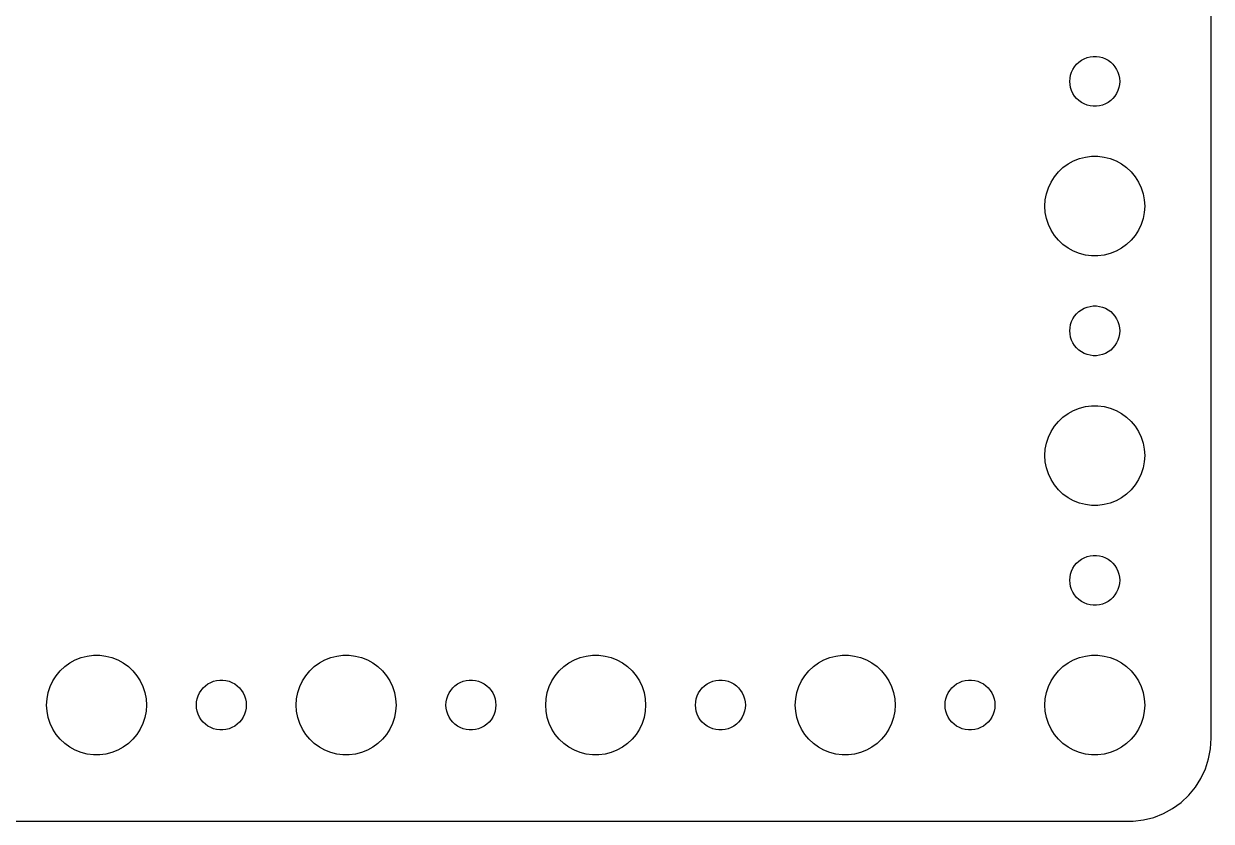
# Model space of a CAD drawing. Header units: metres. Extents: x -134 to 134, y 518 to 1078.
# Drawn here: x 63.1 to 134.5, y 860 to 908 of the extents above; entities that cross this region are included whole.
import ezdxf

# ---------------------------------------------------------------- set-up
doc = ezdxf.new("R2010")
doc.units = ezdxf.units.M

msp = doc.modelspace()

# ---------------------------------------------------------------- linework, layer by layer
for p, q in [((134.5, 865), (134.5, 959)), ((126.544, 905.656), (126.696, 905.766)), ((126.696, 905.766), (126.861, 905.857)), ((126.861, 905.857), (127.036, 905.927)), ((127.036, 905.927), (127.219, 905.973)), ((127.219, 905.973), (127.406, 905.997)), ((127.406, 905.997), (127.594, 905.997)), ((127.594, 905.997), (127.781, 905.973)), ((127.781, 905.973), (127.964, 905.927)), ((127.964, 905.927), (128.139, 905.857)), ((128.139, 905.857), (128.304, 905.766)), ((128.304, 905.766), (128.456, 905.656)), ((126.047, 904.873), (126.105, 905.052)), ((126.105, 905.052), (126.186, 905.223)), ((126.186, 905.223), (126.286, 905.382)), ((126.286, 905.382), (126.407, 905.527)), ((126.407, 905.527), (126.544, 905.656)), ((128.456, 905.656), (128.593, 905.527)), ((128.593, 905.527), (128.714, 905.382)), ((128.714, 905.382), (128.814, 905.223)), ((128.814, 905.223), (128.895, 905.052)), ((128.895, 905.052), (128.953, 904.873)), ((126, 904.5), (126.012, 904.688)), ((126.012, 904.312), (126, 904.5)), ((126.012, 904.688), (126.047, 904.873)), ((128.953, 904.873), (128.988, 904.688)), ((128.988, 904.688), (129, 904.5)), ((129, 904.5), (128.988, 904.312)), ((126.047, 904.127), (126.012, 904.312)), ((126.105, 903.948), (126.047, 904.127)), ((126.186, 903.777), (126.105, 903.948)), ((126.286, 903.618), (126.186, 903.777)), ((126.407, 903.473), (126.286, 903.618)), ((128.714, 903.618), (128.593, 903.473)), ((128.814, 903.777), (128.714, 903.618)), ((128.895, 903.948), (128.814, 903.777)), ((128.953, 904.127), (128.895, 903.948)), ((128.988, 904.312), (128.953, 904.127)), ((126.544, 903.344), (126.407, 903.473)), ((126.696, 903.234), (126.544, 903.344)), ((126.861, 903.143), (126.696, 903.234)), ((127.036, 903.073), (126.861, 903.143)), ((127.219, 903.027), (127.036, 903.073)), ((127.406, 903.003), (127.219, 903.027)), ((127.594, 903.003), (127.406, 903.003)), ((127.781, 903.027), (127.594, 903.003)), ((127.964, 903.073), (127.781, 903.027)), ((128.139, 903.143), (127.964, 903.073)), ((128.304, 903.234), (128.139, 903.143)), ((128.456, 903.344), (128.304, 903.234)), ((128.593, 903.473), (128.456, 903.344)), ((125.588, 899.312), (125.893, 899.533)), ((125.893, 899.533), (126.223, 899.714)), ((126.223, 899.714), (126.573, 899.853)), ((126.573, 899.853), (126.938, 899.947)), ((126.938, 899.947), (127.312, 899.994)), ((127.312, 899.994), (127.688, 899.994)), ((127.688, 899.994), (128.062, 899.947)), ((128.062, 899.947), (128.427, 899.853)), ((128.427, 899.853), (128.777, 899.714)), ((128.777, 899.714), (129.107, 899.533)), ((129.107, 899.533), (129.412, 899.312)), ((124.871, 898.445), (125.073, 898.763)), ((125.073, 898.763), (125.313, 899.054)), ((125.313, 899.054), (125.588, 899.312)), ((129.412, 899.312), (129.687, 899.054)), ((129.687, 899.054), (129.927, 898.763)), ((129.927, 898.763), (130.129, 898.445)), ((124.594, 897.746), (124.711, 898.104)), ((124.711, 898.104), (124.871, 898.445)), ((130.129, 898.445), (130.289, 898.104)), ((130.289, 898.104), (130.406, 897.746)), ((124.5, 897), (124.524, 897.376)), ((124.524, 897.376), (124.594, 897.746)), ((130.406, 897.746), (130.476, 897.376)), ((130.476, 897.376), (130.5, 897)), ((124.524, 896.624), (124.5, 897)), ((124.594, 896.254), (124.524, 896.624)), ((130.476, 896.624), (130.406, 896.254)), ((130.5, 897), (130.476, 896.624)), ((124.711, 895.896), (124.594, 896.254)), ((124.871, 895.555), (124.711, 895.896)), ((130.289, 895.896), (130.129, 895.555)), ((130.406, 896.254), (130.289, 895.896)), ((125.073, 895.237), (124.871, 895.555)), ((125.313, 894.946), (125.073, 895.237)), ((129.927, 895.237), (129.687, 894.946)), ((130.129, 895.555), (129.927, 895.237)), ((125.588, 894.688), (125.313, 894.946)), ((125.893, 894.467), (125.588, 894.688)), ((126.223, 894.286), (125.893, 894.467)), ((129.107, 894.467), (128.777, 894.286)), ((129.412, 894.688), (129.107, 894.467)), ((129.687, 894.946), (129.412, 894.688)), ((126.573, 894.147), (126.223, 894.286)), ((126.938, 894.053), (126.573, 894.147)), ((127.312, 894.006), (126.938, 894.053)), ((127.688, 894.006), (127.312, 894.006)), ((128.062, 894.053), (127.688, 894.006)), ((128.427, 894.147), (128.062, 894.053)), ((128.777, 894.286), (128.427, 894.147)), ((126.544, 890.656), (126.696, 890.766)), ((126.696, 890.766), (126.861, 890.857)), ((126.861, 890.857), (127.036, 890.927)), ((127.036, 890.927), (127.219, 890.973)), ((127.219, 890.973), (127.406, 890.997)), ((127.406, 890.997), (127.594, 890.997)), ((127.594, 890.997), (127.781, 890.973)), ((127.781, 890.973), (127.964, 890.927)), ((127.964, 890.927), (128.139, 890.857)), ((128.139, 890.857), (128.304, 890.766)), ((128.304, 890.766), (128.456, 890.656)), ((126.047, 889.873), (126.105, 890.052)), ((126.105, 890.052), (126.186, 890.223)), ((126.186, 890.223), (126.286, 890.382)), ((126.286, 890.382), (126.407, 890.527)), ((126.407, 890.527), (126.544, 890.656)), ((128.456, 890.656), (128.593, 890.527)), ((128.593, 890.527), (128.714, 890.382)), ((128.714, 890.382), (128.814, 890.223)), ((128.814, 890.223), (128.895, 890.052)), ((128.895, 890.052), (128.953, 889.873)), ((126, 889.5), (126.012, 889.688)), ((126.012, 889.312), (126, 889.5)), ((126.012, 889.688), (126.047, 889.873)), ((128.953, 889.873), (128.988, 889.688)), ((128.988, 889.688), (129, 889.5)), ((129, 889.5), (128.988, 889.312)), ((126.047, 889.127), (126.012, 889.312)), ((126.105, 888.948), (126.047, 889.127)), ((126.186, 888.777), (126.105, 888.948)), ((126.286, 888.618), (126.186, 888.777)), ((128.814, 888.777), (128.714, 888.618)), ((128.895, 888.948), (128.814, 888.777)), ((128.953, 889.127), (128.895, 888.948)), ((128.988, 889.312), (128.953, 889.127)), ((126.407, 888.473), (126.286, 888.618)), ((126.544, 888.344), (126.407, 888.473)), ((126.696, 888.234), (126.544, 888.344)), ((126.861, 888.143), (126.696, 888.234)), ((127.036, 888.073), (126.861, 888.143)), ((127.219, 888.027), (127.036, 888.073)), ((127.406, 888.003), (127.219, 888.027)), ((127.594, 888.003), (127.406, 888.003)), ((127.781, 888.027), (127.594, 888.003)), ((127.964, 888.073), (127.781, 888.027)), ((128.139, 888.143), (127.964, 888.073)), ((128.304, 888.234), (128.139, 888.143)), ((128.456, 888.344), (128.304, 888.234)), ((128.593, 888.473), (128.456, 888.344)), ((128.714, 888.618), (128.593, 888.473)), ((125.588, 884.312), (125.893, 884.533)), ((125.893, 884.533), (126.223, 884.714)), ((126.223, 884.714), (126.573, 884.853)), ((126.573, 884.853), (126.938, 884.947)), ((126.938, 884.947), (127.312, 884.994)), ((127.312, 884.994), (127.688, 884.994)), ((127.688, 884.994), (128.062, 884.947)), ((128.062, 884.947), (128.427, 884.853)), ((128.427, 884.853), (128.777, 884.714)), ((128.777, 884.714), (129.107, 884.533)), ((129.107, 884.533), (129.412, 884.312)), ((124.871, 883.445), (125.073, 883.763)), ((125.073, 883.763), (125.313, 884.054)), ((125.313, 884.054), (125.588, 884.312)), ((129.412, 884.312), (129.687, 884.054)), ((129.687, 884.054), (129.927, 883.763)), ((129.927, 883.763), (130.129, 883.445)), ((124.594, 882.746), (124.711, 883.104)), ((124.711, 883.104), (124.871, 883.445)), ((130.129, 883.445), (130.289, 883.104)), ((130.289, 883.104), (130.406, 882.746)), ((124.5, 882), (124.524, 882.376)), ((124.524, 882.376), (124.594, 882.746)), ((130.406, 882.746), (130.476, 882.376)), ((130.476, 882.376), (130.5, 882)), ((124.524, 881.624), (124.5, 882)), ((124.594, 881.254), (124.524, 881.624)), ((130.476, 881.624), (130.406, 881.254)), ((130.5, 882), (130.476, 881.624)), ((124.711, 880.896), (124.594, 881.254)), ((124.871, 880.555), (124.711, 880.896)), ((130.289, 880.896), (130.129, 880.555)), ((130.406, 881.254), (130.289, 880.896)), ((125.073, 880.237), (124.871, 880.555)), ((125.313, 879.946), (125.073, 880.237)), ((129.927, 880.237), (129.687, 879.946)), ((130.129, 880.555), (129.927, 880.237)), ((125.588, 879.688), (125.313, 879.946)), ((125.893, 879.467), (125.588, 879.688)), ((126.223, 879.286), (125.893, 879.467)), ((129.107, 879.467), (128.777, 879.286)), ((129.412, 879.688), (129.107, 879.467)), ((129.687, 879.946), (129.412, 879.688)), ((126.573, 879.147), (126.223, 879.286)), ((126.938, 879.053), (126.573, 879.147)), ((127.312, 879.006), (126.938, 879.053)), ((127.688, 879.006), (127.312, 879.006)), ((128.062, 879.053), (127.688, 879.006)), ((128.427, 879.147), (128.062, 879.053)), ((128.777, 879.286), (128.427, 879.147)), ((126.696, 875.766), (126.861, 875.857)), ((126.861, 875.857), (127.036, 875.927)), ((127.036, 875.927), (127.219, 875.973)), ((127.219, 875.973), (127.406, 875.997)), ((127.406, 875.997), (127.594, 875.997)), ((127.594, 875.997), (127.781, 875.973)), ((127.781, 875.973), (127.964, 875.927)), ((127.964, 875.927), (128.139, 875.857)), ((128.139, 875.857), (128.304, 875.766)), ((126.105, 875.052), (126.186, 875.223)), ((126.186, 875.223), (126.286, 875.382)), ((126.286, 875.382), (126.407, 875.527)), ((126.407, 875.527), (126.544, 875.656)), ((126.544, 875.656), (126.696, 875.766)), ((128.304, 875.766), (128.456, 875.656)), ((128.456, 875.656), (128.593, 875.527)), ((128.593, 875.527), (128.714, 875.382)), ((128.714, 875.382), (128.814, 875.223)), ((128.814, 875.223), (128.895, 875.052)), ((126, 874.5), (126.012, 874.688)), ((126.012, 874.312), (126, 874.5)), ((126.012, 874.688), (126.047, 874.873)), ((126.047, 874.873), (126.105, 875.052)), ((128.895, 875.052), (128.953, 874.873)), ((128.953, 874.873), (128.988, 874.688)), ((128.988, 874.688), (129, 874.5)), ((129, 874.5), (128.988, 874.312)), ((126.047, 874.127), (126.012, 874.312)), ((126.105, 873.948), (126.047, 874.127)), ((126.186, 873.777), (126.105, 873.948)), ((126.286, 873.618), (126.186, 873.777)), ((128.814, 873.777), (128.714, 873.618)), ((128.895, 873.948), (128.814, 873.777)), ((128.953, 874.127), (128.895, 873.948)), ((128.988, 874.312), (128.953, 874.127)), ((126.407, 873.473), (126.286, 873.618)), ((126.544, 873.344), (126.407, 873.473)), ((126.696, 873.234), (126.544, 873.344)), ((126.861, 873.143), (126.696, 873.234)), ((127.036, 873.073), (126.861, 873.143)), ((127.219, 873.027), (127.036, 873.073)), ((127.406, 873.003), (127.219, 873.027)), ((127.594, 873.003), (127.406, 873.003)), ((127.781, 873.027), (127.594, 873.003)), ((127.964, 873.073), (127.781, 873.027)), ((128.139, 873.143), (127.964, 873.073)), ((128.304, 873.234), (128.139, 873.143)), ((128.456, 873.344), (128.304, 873.234)), ((128.593, 873.473), (128.456, 873.344)), ((128.714, 873.618), (128.593, 873.473)), ((65.5877, 869.312), (65.8925, 869.533)), ((65.8925, 869.533), (66.2227, 869.714)), ((66.2227, 869.714), (66.573, 869.853)), ((66.573, 869.853), (66.9379, 869.947)), ((66.9379, 869.947), (67.3116, 869.994)), ((67.3116, 869.994), (67.6884, 869.994)), ((67.6884, 869.994), (68.0621, 869.947)), ((68.0621, 869.947), (68.427, 869.853)), ((68.427, 869.853), (68.7773, 869.714)), ((68.7773, 869.714), (69.1075, 869.533)), ((69.1075, 869.533), (69.4123, 869.312)), ((80.5877, 869.312), (80.8925, 869.533)), ((80.8925, 869.533), (81.2227, 869.714)), ((81.2227, 869.714), (81.573, 869.853)), ((81.573, 869.853), (81.9379, 869.947)), ((81.9379, 869.947), (82.3116, 869.994)), ((82.3116, 869.994), (82.6884, 869.994)), ((82.6884, 869.994), (83.0621, 869.947)), ((83.0621, 869.947), (83.427, 869.853)), ((83.427, 869.853), (83.7773, 869.714)), ((83.7773, 869.714), (84.1075, 869.533)), ((84.1075, 869.533), (84.4123, 869.312)), ((95.5877, 869.312), (95.8925, 869.533)), ((95.8925, 869.533), (96.2227, 869.714)), ((96.2227, 869.714), (96.573, 869.853)), ((96.573, 869.853), (96.9379, 869.947)), ((96.9379, 869.947), (97.3116, 869.994)), ((97.3116, 869.994), (97.6884, 869.994)), ((97.6884, 869.994), (98.0621, 869.947)), ((98.0621, 869.947), (98.427, 869.853)), ((98.427, 869.853), (98.7773, 869.714)), ((98.7773, 869.714), (99.1075, 869.533)), ((99.1075, 869.533), (99.4123, 869.312)), ((110.588, 869.312), (110.893, 869.533)), ((110.893, 869.533), (111.223, 869.714)), ((111.223, 869.714), (111.573, 869.853)), ((111.573, 869.853), (111.938, 869.947)), ((111.938, 869.947), (112.312, 869.994)), ((112.312, 869.994), (112.688, 869.994)), ((112.688, 869.994), (113.062, 869.947)), ((113.062, 869.947), (113.427, 869.853)), ((113.427, 869.853), (113.777, 869.714)), ((113.777, 869.714), (114.107, 869.533)), ((114.107, 869.533), (114.412, 869.312)), ((125.588, 869.312), (125.893, 869.533)), ((125.893, 869.533), (126.223, 869.714)), ((126.223, 869.714), (126.573, 869.853)), ((126.573, 869.853), (126.938, 869.947)), ((126.938, 869.947), (127.312, 869.994)), ((127.312, 869.994), (127.688, 869.994)), ((127.688, 869.994), (128.062, 869.947)), ((128.062, 869.947), (128.427, 869.853)), ((128.427, 869.853), (128.777, 869.714)), ((128.777, 869.714), (129.107, 869.533)), ((129.107, 869.533), (129.412, 869.312)), ((64.8711, 868.445), (65.073, 868.763)), ((65.073, 868.763), (65.3131, 869.054)), ((65.3131, 869.054), (65.5877, 869.312)), ((69.4123, 869.312), (69.6869, 869.054)), ((69.6869, 869.054), (69.927, 868.763)), ((69.927, 868.763), (70.1289, 868.445)), ((79.8711, 868.445), (80.073, 868.763)), ((80.073, 868.763), (80.3131, 869.054)), ((80.3131, 869.054), (80.5877, 869.312)), ((84.4123, 869.312), (84.6869, 869.054)), ((84.6869, 869.054), (84.927, 868.763)), ((84.927, 868.763), (85.1289, 868.445)), ((94.8711, 868.445), (95.073, 868.763)), ((95.073, 868.763), (95.3131, 869.054)), ((95.3131, 869.054), (95.5877, 869.312)), ((99.4123, 869.312), (99.6869, 869.054)), ((99.6869, 869.054), (99.927, 868.763)), ((99.927, 868.763), (100.129, 868.445)), ((109.871, 868.445), (110.073, 868.763)), ((110.073, 868.763), (110.313, 869.054)), ((110.313, 869.054), (110.588, 869.312)), ((114.412, 869.312), (114.687, 869.054)), ((114.687, 869.054), (114.927, 868.763)), ((114.927, 868.763), (115.129, 868.445)), ((124.871, 868.445), (125.073, 868.763)), ((125.073, 868.763), (125.313, 869.054)), ((125.313, 869.054), (125.588, 869.312)), ((129.412, 869.312), (129.687, 869.054)), ((129.687, 869.054), (129.927, 868.763)), ((129.927, 868.763), (130.129, 868.445)), ((64.5943, 867.746), (64.7107, 868.104)), ((64.7107, 868.104), (64.8711, 868.445)), ((70.1289, 868.445), (70.2893, 868.104)), ((70.2893, 868.104), (70.4057, 867.746)), ((73.7865, 867.882), (73.9065, 868.027)), ((73.9065, 868.027), (74.0439, 868.156)), ((74.0439, 868.156), (74.1963, 868.266)), ((74.1963, 868.266), (74.3613, 868.357)), ((74.3613, 868.357), (74.5365, 868.427)), ((74.5365, 868.427), (74.7189, 868.473)), ((74.7189, 868.473), (74.9058, 868.497)), ((74.9058, 868.497), (75.0942, 868.497)), ((75.0942, 868.497), (75.2811, 868.473)), ((75.2811, 868.473), (75.4635, 868.427)), ((75.4635, 868.427), (75.6387, 868.357)), ((75.6387, 868.357), (75.8037, 868.266)), ((75.8037, 868.266), (75.9561, 868.156)), ((75.9561, 868.156), (76.0934, 868.027)), ((76.0934, 868.027), (76.2135, 867.882)), ((79.5943, 867.746), (79.7107, 868.104)), ((79.7107, 868.104), (79.8711, 868.445)), ((85.1289, 868.445), (85.2893, 868.104)), ((85.2893, 868.104), (85.4057, 867.746)), ((88.7865, 867.882), (88.9065, 868.027)), ((88.9065, 868.027), (89.0439, 868.156)), ((89.0439, 868.156), (89.1963, 868.266)), ((89.1963, 868.266), (89.3613, 868.357)), ((89.3613, 868.357), (89.5365, 868.427)), ((89.5365, 868.427), (89.7189, 868.473)), ((89.7189, 868.473), (89.9058, 868.497)), ((89.9058, 868.497), (90.0942, 868.497)), ((90.0942, 868.497), (90.2811, 868.473)), ((90.2811, 868.473), (90.4635, 868.427)), ((90.4635, 868.427), (90.6387, 868.357)), ((90.6387, 868.357), (90.8037, 868.266)), ((90.8037, 868.266), (90.9561, 868.156)), ((90.9561, 868.156), (91.0934, 868.027)), ((91.0934, 868.027), (91.2135, 867.882)), ((94.5943, 867.746), (94.7107, 868.104)), ((94.7107, 868.104), (94.8711, 868.445)), ((100.129, 868.445), (100.289, 868.104)), ((100.289, 868.104), (100.406, 867.746)), ((103.786, 867.882), (103.907, 868.027)), ((103.907, 868.027), (104.044, 868.156)), ((104.044, 868.156), (104.196, 868.266)), ((104.196, 868.266), (104.361, 868.357)), ((104.361, 868.357), (104.536, 868.427)), ((104.536, 868.427), (104.719, 868.473)), ((104.719, 868.473), (104.906, 868.497)), ((104.906, 868.497), (105.094, 868.497)), ((105.094, 868.497), (105.281, 868.473)), ((105.281, 868.473), (105.464, 868.427)), ((105.464, 868.427), (105.639, 868.357)), ((105.639, 868.357), (105.804, 868.266)), ((105.804, 868.266), (105.956, 868.156)), ((105.956, 868.156), (106.093, 868.027)), ((106.093, 868.027), (106.214, 867.882)), ((109.594, 867.746), (109.711, 868.104)), ((109.711, 868.104), (109.871, 868.445)), ((115.129, 868.445), (115.289, 868.104)), ((115.289, 868.104), (115.406, 867.746)), ((118.786, 867.882), (118.907, 868.027)), ((118.907, 868.027), (119.044, 868.156)), ((119.044, 868.156), (119.196, 868.266)), ((119.196, 868.266), (119.361, 868.357)), ((119.361, 868.357), (119.536, 868.427)), ((119.536, 868.427), (119.719, 868.473)), ((119.719, 868.473), (119.906, 868.497)), ((119.906, 868.497), (120.094, 868.497)), ((120.094, 868.497), (120.281, 868.473)), ((120.281, 868.473), (120.464, 868.427)), ((120.464, 868.427), (120.639, 868.357)), ((120.639, 868.357), (120.804, 868.266)), ((120.804, 868.266), (120.956, 868.156)), ((120.956, 868.156), (121.093, 868.027)), ((121.093, 868.027), (121.214, 867.882)), ((124.594, 867.746), (124.711, 868.104)), ((124.711, 868.104), (124.871, 868.445)), ((130.129, 868.445), (130.289, 868.104)), ((130.289, 868.104), (130.406, 867.746)), ((64.5, 867), (64.5237, 867.376)), ((64.5237, 867.376), (64.5943, 867.746)), ((70.4057, 867.746), (70.4763, 867.376)), ((70.4763, 867.376), (70.5, 867)), ((73.5118, 867.188), (73.5471, 867.373)), ((73.5471, 867.373), (73.6053, 867.552)), ((73.6053, 867.552), (73.6855, 867.723)), ((73.6855, 867.723), (73.7865, 867.882)), ((76.2135, 867.882), (76.3145, 867.723)), ((76.3145, 867.723), (76.3947, 867.552)), ((76.3947, 867.552), (76.4529, 867.373)), ((76.4529, 867.373), (76.4882, 867.188)), ((79.5, 867), (79.5237, 867.376)), ((79.5237, 867.376), (79.5943, 867.746)), ((85.4057, 867.746), (85.4763, 867.376)), ((85.4763, 867.376), (85.5, 867)), ((88.5118, 867.188), (88.5471, 867.373)), ((88.5471, 867.373), (88.6053, 867.552)), ((88.6053, 867.552), (88.6855, 867.723)), ((88.6855, 867.723), (88.7865, 867.882)), ((91.2135, 867.882), (91.3145, 867.723)), ((91.3145, 867.723), (91.3947, 867.552)), ((91.3947, 867.552), (91.4529, 867.373)), ((91.4529, 867.373), (91.4882, 867.188)), ((94.5, 867), (94.5237, 867.376)), ((94.5237, 867.376), (94.5943, 867.746)), ((100.406, 867.746), (100.476, 867.376)), ((100.476, 867.376), (100.5, 867)), ((103.512, 867.188), (103.547, 867.373)), ((103.547, 867.373), (103.605, 867.552)), ((103.605, 867.552), (103.686, 867.723)), ((103.686, 867.723), (103.786, 867.882)), ((106.214, 867.882), (106.314, 867.723)), ((106.314, 867.723), (106.395, 867.552)), ((106.395, 867.552), (106.453, 867.373)), ((106.453, 867.373), (106.488, 867.188)), ((109.5, 867), (109.524, 867.376)), ((109.524, 867.376), (109.594, 867.746)), ((115.406, 867.746), (115.476, 867.376)), ((115.476, 867.376), (115.5, 867)), ((118.512, 867.188), (118.547, 867.373)), ((118.547, 867.373), (118.605, 867.552)), ((118.605, 867.552), (118.686, 867.723)), ((118.686, 867.723), (118.786, 867.882)), ((121.214, 867.882), (121.314, 867.723)), ((121.314, 867.723), (121.395, 867.552)), ((121.395, 867.552), (121.453, 867.373)), ((121.453, 867.373), (121.488, 867.188)), ((124.5, 867), (124.524, 867.376)), ((124.524, 867.376), (124.594, 867.746)), ((130.406, 867.746), (130.476, 867.376)), ((130.476, 867.376), (130.5, 867)), ((64.5237, 866.624), (64.5, 867)), ((64.5943, 866.254), (64.5237, 866.624)), ((70.4763, 866.624), (70.4057, 866.254)), ((70.5, 867), (70.4763, 866.624)), ((73.5, 867), (73.5118, 867.188)), ((73.5118, 866.812), (73.5, 867)), ((73.5471, 866.627), (73.5118, 866.812)), ((73.6053, 866.448), (73.5471, 866.627)), ((76.4529, 866.627), (76.3947, 866.448)), ((76.4882, 866.812), (76.4529, 866.627)), ((76.4882, 867.188), (76.5, 867)), ((76.5, 867), (76.4882, 866.812)), ((79.5237, 866.624), (79.5, 867)), ((79.5943, 866.254), (79.5237, 866.624)), ((85.4763, 866.624), (85.4057, 866.254)), ((85.5, 867), (85.4763, 866.624)), ((88.5, 867), (88.5118, 867.188)), ((88.5118, 866.812), (88.5, 867)), ((88.5471, 866.627), (88.5118, 866.812)), ((88.6053, 866.448), (88.5471, 866.627)), ((91.4529, 866.627), (91.3947, 866.448)), ((91.4882, 866.812), (91.4529, 866.627)), ((91.4882, 867.188), (91.5, 867)), ((91.5, 867), (91.4882, 866.812)), ((94.5237, 866.624), (94.5, 867)), ((94.5943, 866.254), (94.5237, 866.624)), ((100.476, 866.624), (100.406, 866.254)), ((100.5, 867), (100.476, 866.624)), ((103.5, 867), (103.512, 867.188)), ((103.512, 866.812), (103.5, 867)), ((103.547, 866.627), (103.512, 866.812)), ((103.605, 866.448), (103.547, 866.627)), ((106.453, 866.627), (106.395, 866.448)), ((106.488, 866.812), (106.453, 866.627)), ((106.488, 867.188), (106.5, 867)), ((106.5, 867), (106.488, 866.812)), ((109.524, 866.624), (109.5, 867)), ((109.594, 866.254), (109.524, 866.624)), ((115.476, 866.624), (115.406, 866.254)), ((115.5, 867), (115.476, 866.624)), ((118.5, 867), (118.512, 867.188)), ((118.512, 866.812), (118.5, 867)), ((118.547, 866.627), (118.512, 866.812)), ((118.605, 866.448), (118.547, 866.627)), ((121.453, 866.627), (121.395, 866.448)), ((121.488, 866.812), (121.453, 866.627)), ((121.488, 867.188), (121.5, 867)), ((121.5, 867), (121.488, 866.812)), ((124.524, 866.624), (124.5, 867)), ((124.594, 866.254), (124.524, 866.624)), ((130.476, 866.624), (130.406, 866.254)), ((130.5, 867), (130.476, 866.624)), ((64.7107, 865.896), (64.5943, 866.254)), ((64.8711, 865.555), (64.7107, 865.896)), ((70.2893, 865.896), (70.1289, 865.555)), ((70.4057, 866.254), (70.2893, 865.896)), ((73.6855, 866.277), (73.6053, 866.448)), ((73.7865, 866.118), (73.6855, 866.277)), ((73.9065, 865.973), (73.7865, 866.118)), ((74.0439, 865.844), (73.9065, 865.973)), ((74.1963, 865.734), (74.0439, 865.844)), ((75.9561, 865.844), (75.8037, 865.734)), ((76.0934, 865.973), (75.9561, 865.844)), ((76.2135, 866.118), (76.0934, 865.973)), ((76.3145, 866.277), (76.2135, 866.118)), ((76.3947, 866.448), (76.3145, 866.277)), ((79.7107, 865.896), (79.5943, 866.254)), ((79.8711, 865.555), (79.7107, 865.896)), ((85.2893, 865.896), (85.1289, 865.555)), ((85.4057, 866.254), (85.2893, 865.896)), ((88.6855, 866.277), (88.6053, 866.448)), ((88.7865, 866.118), (88.6855, 866.277)), ((88.9065, 865.973), (88.7865, 866.118)), ((89.0439, 865.844), (88.9065, 865.973)), ((89.1963, 865.734), (89.0439, 865.844)), ((90.9561, 865.844), (90.8037, 865.734)), ((91.0934, 865.973), (90.9561, 865.844)), ((91.2135, 866.118), (91.0934, 865.973)), ((91.3145, 866.277), (91.2135, 866.118)), ((91.3947, 866.448), (91.3145, 866.277)), ((94.7107, 865.896), (94.5943, 866.254)), ((94.8711, 865.555), (94.7107, 865.896)), ((100.289, 865.896), (100.129, 865.555)), ((100.406, 866.254), (100.289, 865.896)), ((103.686, 866.277), (103.605, 866.448)), ((103.786, 866.118), (103.686, 866.277)), ((103.907, 865.973), (103.786, 866.118)), ((104.044, 865.844), (103.907, 865.973)), ((104.196, 865.734), (104.044, 865.844)), ((105.956, 865.844), (105.804, 865.734)), ((106.093, 865.973), (105.956, 865.844)), ((106.214, 866.118), (106.093, 865.973)), ((106.314, 866.277), (106.214, 866.118)), ((106.395, 866.448), (106.314, 866.277)), ((109.711, 865.896), (109.594, 866.254)), ((109.871, 865.555), (109.711, 865.896)), ((115.289, 865.896), (115.129, 865.555)), ((115.406, 866.254), (115.289, 865.896)), ((118.686, 866.277), (118.605, 866.448)), ((118.786, 866.118), (118.686, 866.277)), ((118.907, 865.973), (118.786, 866.118)), ((119.044, 865.844), (118.907, 865.973)), ((119.196, 865.734), (119.044, 865.844)), ((120.956, 865.844), (120.804, 865.734)), ((121.093, 865.973), (120.956, 865.844)), ((121.214, 866.118), (121.093, 865.973)), ((121.314, 866.277), (121.214, 866.118)), ((121.395, 866.448), (121.314, 866.277)), ((124.711, 865.896), (124.594, 866.254)), ((124.871, 865.555), (124.711, 865.896)), ((130.289, 865.896), (130.129, 865.555)), ((130.406, 866.254), (130.289, 865.896)), ((65.073, 865.237), (64.8711, 865.555)), ((65.3131, 864.946), (65.073, 865.237)), ((69.927, 865.237), (69.6869, 864.946)), ((70.1289, 865.555), (69.927, 865.237)), ((74.3613, 865.643), (74.1963, 865.734)), ((74.5365, 865.573), (74.3613, 865.643)), ((74.7189, 865.527), (74.5365, 865.573)), ((74.9058, 865.503), (74.7189, 865.527)), ((75.0942, 865.503), (74.9058, 865.503)), ((75.2811, 865.527), (75.0942, 865.503)), ((75.4635, 865.573), (75.2811, 865.527)), ((75.6387, 865.643), (75.4635, 865.573)), ((75.8037, 865.734), (75.6387, 865.643)), ((80.073, 865.237), (79.8711, 865.555)), ((80.3131, 864.946), (80.073, 865.237)), ((84.927, 865.237), (84.6869, 864.946)), ((85.1289, 865.555), (84.927, 865.237)), ((89.3613, 865.643), (89.1963, 865.734)), ((89.5365, 865.573), (89.3613, 865.643)), ((89.7189, 865.527), (89.5365, 865.573)), ((89.9058, 865.503), (89.7189, 865.527)), ((90.0942, 865.503), (89.9058, 865.503)), ((90.2811, 865.527), (90.0942, 865.503)), ((90.4635, 865.573), (90.2811, 865.527)), ((90.6387, 865.643), (90.4635, 865.573)), ((90.8037, 865.734), (90.6387, 865.643)), ((95.073, 865.237), (94.8711, 865.555)), ((95.3131, 864.946), (95.073, 865.237)), ((99.927, 865.237), (99.6869, 864.946)), ((100.129, 865.555), (99.927, 865.237)), ((104.361, 865.643), (104.196, 865.734)), ((104.536, 865.573), (104.361, 865.643)), ((104.719, 865.527), (104.536, 865.573)), ((104.906, 865.503), (104.719, 865.527)), ((105.094, 865.503), (104.906, 865.503)), ((105.281, 865.527), (105.094, 865.503)), ((105.464, 865.573), (105.281, 865.527)), ((105.639, 865.643), (105.464, 865.573)), ((105.804, 865.734), (105.639, 865.643)), ((110.073, 865.237), (109.871, 865.555)), ((110.313, 864.946), (110.073, 865.237)), ((114.927, 865.237), (114.687, 864.946)), ((115.129, 865.555), (114.927, 865.237)), ((119.361, 865.643), (119.196, 865.734)), ((119.536, 865.573), (119.361, 865.643)), ((119.719, 865.527), (119.536, 865.573)), ((119.906, 865.503), (119.719, 865.527)), ((120.094, 865.503), (119.906, 865.503)), ((120.281, 865.527), (120.094, 865.503)), ((120.464, 865.573), (120.281, 865.527)), ((120.639, 865.643), (120.464, 865.573)), ((120.804, 865.734), (120.639, 865.643)), ((125.073, 865.237), (124.871, 865.555)), ((125.313, 864.946), (125.073, 865.237)), ((129.927, 865.237), (129.687, 864.946)), ((130.129, 865.555), (129.927, 865.237)), ((65.5877, 864.688), (65.3131, 864.946)), ((65.8925, 864.467), (65.5877, 864.688)), ((66.2227, 864.286), (65.8925, 864.467)), ((69.1075, 864.467), (68.7773, 864.286)), ((69.4123, 864.688), (69.1075, 864.467)), ((69.6869, 864.946), (69.4123, 864.688)), ((80.5877, 864.688), (80.3131, 864.946)), ((80.8925, 864.467), (80.5877, 864.688)), ((81.2227, 864.286), (80.8925, 864.467)), ((84.1075, 864.467), (83.7773, 864.286)), ((84.4123, 864.688), (84.1075, 864.467)), ((84.6869, 864.946), (84.4123, 864.688)), ((95.5877, 864.688), (95.3131, 864.946)), ((95.8925, 864.467), (95.5877, 864.688)), ((96.2227, 864.286), (95.8925, 864.467)), ((99.1075, 864.467), (98.7773, 864.286)), ((99.4123, 864.688), (99.1075, 864.467)), ((99.6869, 864.946), (99.4123, 864.688)), ((110.588, 864.688), (110.313, 864.946)), ((110.893, 864.467), (110.588, 864.688)), ((111.223, 864.286), (110.893, 864.467)), ((114.107, 864.467), (113.777, 864.286)), ((114.412, 864.688), (114.107, 864.467)), ((114.687, 864.946), (114.412, 864.688)), ((125.588, 864.688), (125.313, 864.946)), ((125.893, 864.467), (125.588, 864.688)), ((126.223, 864.286), (125.893, 864.467)), ((129.107, 864.467), (128.777, 864.286)), ((129.412, 864.688), (129.107, 864.467)), ((129.687, 864.946), (129.412, 864.688)), ((134.343, 863.757), (134.461, 864.373)), ((134.461, 864.373), (134.5, 865)), ((66.573, 864.147), (66.2227, 864.286)), ((66.9379, 864.053), (66.573, 864.147)), ((67.3116, 864.006), (66.9379, 864.053)), ((67.6884, 864.006), (67.3116, 864.006)), ((68.0621, 864.053), (67.6884, 864.006)), ((68.427, 864.147), (68.0621, 864.053)), ((68.7773, 864.286), (68.427, 864.147)), ((81.573, 864.147), (81.2227, 864.286)), ((81.9379, 864.053), (81.573, 864.147)), ((82.3116, 864.006), (81.9379, 864.053)), ((82.6884, 864.006), (82.3116, 864.006)), ((83.0621, 864.053), (82.6884, 864.006)), ((83.427, 864.147), (83.0621, 864.053)), ((83.7773, 864.286), (83.427, 864.147)), ((96.573, 864.147), (96.2227, 864.286)), ((96.9379, 864.053), (96.573, 864.147)), ((97.3116, 864.006), (96.9379, 864.053)), ((97.6884, 864.006), (97.3116, 864.006)), ((98.0621, 864.053), (97.6884, 864.006)), ((98.427, 864.147), (98.0621, 864.053)), ((98.7773, 864.286), (98.427, 864.147)), ((111.573, 864.147), (111.223, 864.286)), ((111.938, 864.053), (111.573, 864.147)), ((112.312, 864.006), (111.938, 864.053)), ((112.688, 864.006), (112.312, 864.006)), ((113.062, 864.053), (112.688, 864.006)), ((113.427, 864.147), (113.062, 864.053)), ((113.777, 864.286), (113.427, 864.147)), ((126.573, 864.147), (126.223, 864.286)), ((126.938, 864.053), (126.573, 864.147)), ((127.312, 864.006), (126.938, 864.053)), ((127.688, 864.006), (127.312, 864.006)), ((128.062, 864.053), (127.688, 864.006)), ((128.427, 864.147), (128.062, 864.053)), ((128.777, 864.286), (128.427, 864.147)), ((134.149, 863.159), (134.343, 863.757)), ((133.882, 862.591), (134.149, 863.159)), ((133.545, 862.061), (133.882, 862.591)), ((132.687, 861.147), (133.145, 861.577)), ((133.145, 861.577), (133.545, 862.061)), ((132.179, 860.778), (132.687, 861.147)), ((129.814, 860.01), (130.437, 860.089)), ((130.437, 860.089), (131.045, 860.245)), ((131.045, 860.245), (131.629, 860.476)), ((131.629, 860.476), (132.179, 860.778)), ((-129.814, 860.01), (129.814, 860.01))]:
    msp.add_line(p, q)

doc.saveas('drawing.dxf')
